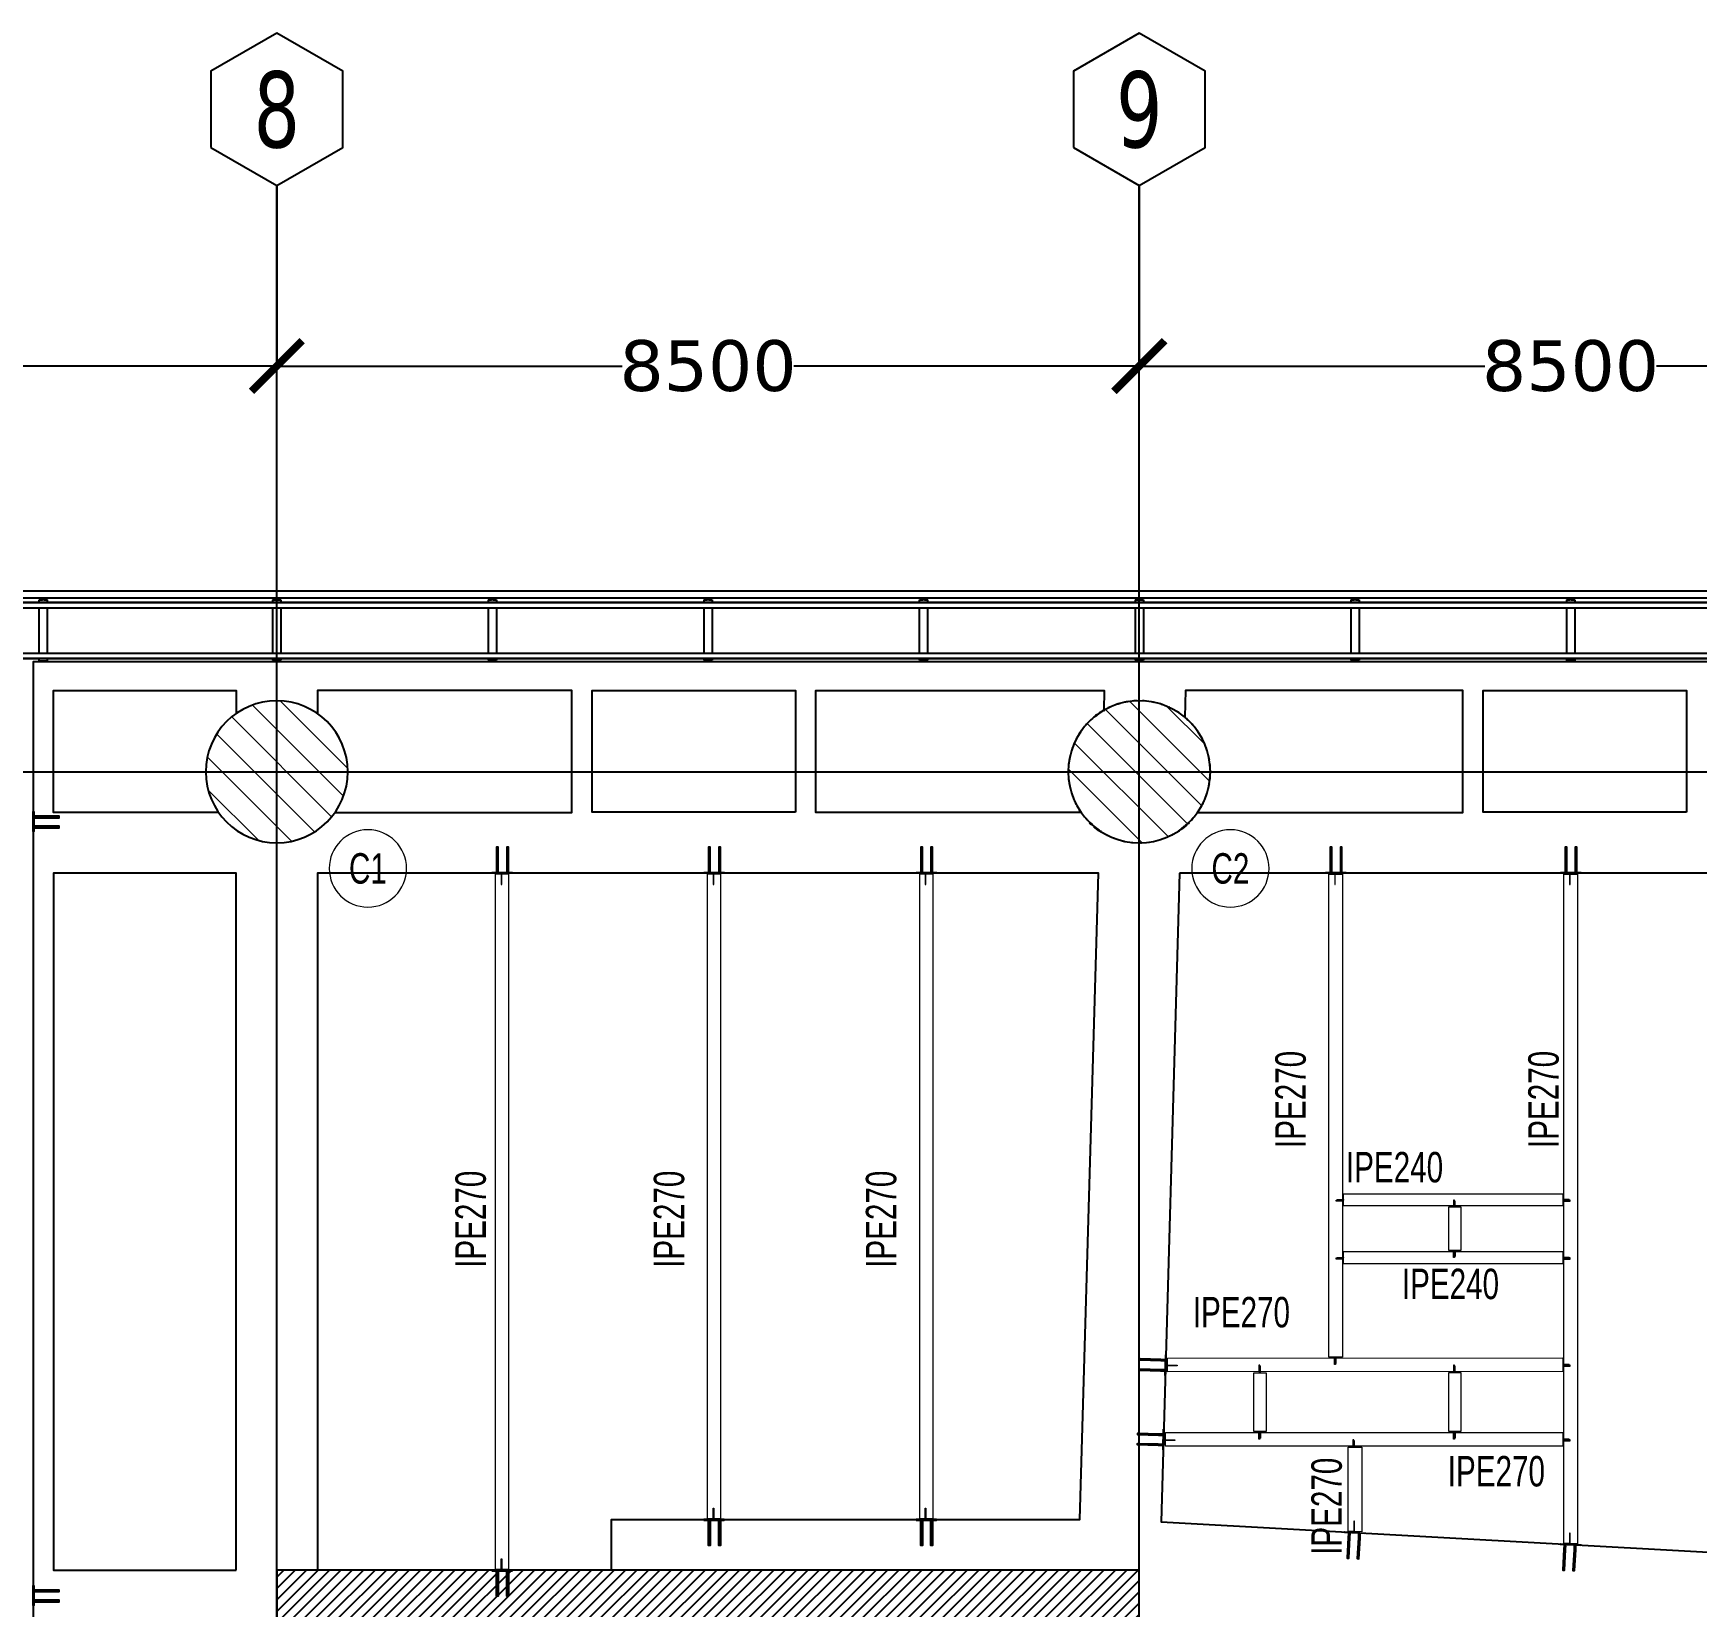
# Model space of a CAD drawing. Header units: millimetres. Extents: x -6598 to 74598, y -11659 to 33736.
# Drawn here: x 6100 to 22493, y 17269 to 32781 of the extents above; entities that cross this region are included whole.
import ezdxf
from ezdxf.enums import TextEntityAlignment as Align

# ---------------------------------------------------------------- set-up
doc = ezdxf.new("R2010")
doc.units = ezdxf.units.MM
for name, color, linetype, lineweight in [('0-3', 50, 'Continuous', 5), ('E_B_PLACA-1', 10, 'Continuous', 25), ('E_B_PLACA-2', 31, 'Continuous', 25), ('E_COLUMNAS', 1, 'Continuous', 18), ('E_COLUMNAS-2', 1, 'Continuous', 25), ('E_COLUMNAS-4', 1, 'Continuous', 35), ('E_TEXTO', 3, 'Continuous', 9), ('E_VIGAS-1', 31, 'Continuous', 25), ('E_VIGAS-2', 10, 'Continuous', 25), ('HCB-VIGAS', 4, 'Continuous', 15), ('S-COLS-HDLN-1', 52, 'Continuous', 35)]:
    doc.layers.add(name, color=color, linetype=linetype, lineweight=lineweight)
for name, color, linetype in [('COTAS', 8, 'Continuous'), ('HCB-ACH_PANT', 253, 'Continuous'), ('HCB-EJES', 1, 'Continuous'), ('HCB-PLATINAS', 5, 'Continuous'), ('HCB-ROTULOS', 2, 'Continuous'), ('HCB_PANTALLAS', 6, 'Continuous')]:
    doc.layers.add(name, color=color, linetype=linetype)
doc.styles.add('Arial Narrow', font='', dxfattribs={"width": 0.85, "height": 0.3})
doc.styles.add('Arial Narrow_2', font='', dxfattribs={"width": 0.85, "height": 0.3})
doc.styles.add('ROMANT', font='romant.shx', dxfattribs={"width": 0.8})
doc.styles.add('VERDANA', font='verdana.ttf')
doc.styles.get('Arial Narrow').set_extended_font_data('Arial Narrow')
doc.styles.get('Arial Narrow_2').set_extended_font_data('Arial Narrow')
doc.dimstyles.new('1.125', dxfattribs={"dimscale": 0, "dimtxt": 500, "dimasz": 500, "dimexe": 4, "dimexo": 4, "dimgap": 15, "dimtad": 0, "dimdec": 0, "dimzin": 4, "dimdsep": 46, "dimtxsty": 'ROMANT', "dimblk": 'ARCHTICK', "dimcen": -10, "dimclrd": 256, "dimclrt": 3, "dimadec": 0, "dimazin": 0, "dimtfac": 1, "dimtdec": 0, "dimtix": 1, "dimtmove": 0, "dimatfit": 0, "dimldrblk": 'OBLIQUE', "dimfxl": 0.05, "dimtolj": 1, "dimtzin": 0, "dimarcsym": 0})

# ---------------------------------------------------------------- blocks, each defined once
blk = doc.blocks.new('EST_SFM_VIGA-METALICA-SECCION-C - EST_SFM_VIGA-METALICA-UPN160-1558388-_30_00m_N_E_-NIVEL-8 DOC')
at = {"layer": 'E_VIGAS-1'}
for p, q in [((30.124, 0.018), (-30.263, 0.018)), ((-30.258, -0.047), (30.118, -0.047))]:
    blk.add_line(p, q, dxfattribs=at)
blk = doc.blocks.new('EST_SFM_VIGA-METALICA-SECCION-C - EST_SFM_VIGA-METALICA-UPN100-1526554-_30_00m_N_E_-NIVEL-8 DOC')
at = {"layer": 'E_VIGAS-2'}
for p, q in [((34.942, 0.018), (-34.929, 0.018)), ((-34.929, -0.032), (34.942, -0.032))]:
    blk.add_line(p, q, dxfattribs=at)
blk = doc.blocks.new('EST_SFM_VIGA-METALICA-SECCION-C - EST_SFM_VIGA-METALICA-UPN100-1526616-_30_00m_N_E_-NIVEL-8 DOC')
at = {"layer": 'E_VIGAS-2'}
for p, q in [((34.044, 0.032), (-34.827, 0.032)), ((-34.827, -0.018), (34.044, -0.018))]:
    blk.add_line(p, q, dxfattribs=at)
blk = doc.blocks.new('DCTIB_CNI_EST_MOD-1A-FAC_0001_rvt-2-_30_00m_N_E_-NIVEL-8 DOC')
at = {"layer": 'E_B_PLACA-1'}
for p, q in [((-75.147, 167.83), (-5.177, 167.83)), ((-5.727, 167.28), (-74.597, 167.28))]:
    blk.add_line(p, q, dxfattribs=at)
at = {"layer": 'E_B_PLACA-2'}
for p, q in [((-5.177, 167.83), (-75.147, 167.83)), ((-74.597, 167.28), (-5.727, 167.28))]:
    blk.add_line(p, q, dxfattribs=at)
at = {"layer": 'E_VIGAS-1'}
for p, q in [((-67.965, 167.864), (-67.965, 167.878)), ((-67.96, 167.878), (-67.96, 167.864)), ((-65.665, 167.864), (-65.665, 167.878)), ((-65.66, 167.878), (-65.66, 167.864)), ((-63.54, 167.864), (-63.54, 167.878)), ((-63.535, 167.878), (-63.535, 167.864)), ((-61.415, 167.864), (-61.415, 167.878)), ((-61.41, 167.878), (-61.41, 167.864)), ((-59.29, 167.864), (-59.29, 167.878)), ((-59.285, 167.878), (-59.285, 167.864)), ((-57.165, 167.864), (-57.165, 167.878)), ((-57.16, 167.878), (-57.16, 167.864)), ((-55.04, 167.864), (-55.04, 167.878)), ((-55.035, 167.878), (-55.035, 167.864)), ((-52.915, 167.864), (-52.915, 167.878)), ((-52.91, 167.878), (-52.91, 167.864)), ((-68.003, 167.859), (-67.975, 167.859)), ((-68.003, 167.858), (-68.003, 167.859)), ((-67.921, 167.858), (-68.003, 167.858)), ((-68.003, 167.83), (-68.003, 167.858)), ((-67.965, 167.859), (-67.965, 167.864)), ((-67.96, 167.864), (-67.96, 167.859)), ((-67.949, 167.859), (-67.921, 167.859)), ((-67.921, 167.859), (-67.921, 167.858)), ((-67.921, 167.83), (-67.921, 167.858)), ((-65.703, 167.858), (-65.703, 167.859)), ((-65.703, 167.859), (-65.675, 167.859)), ((-65.621, 167.858), (-65.703, 167.858)), ((-65.703, 167.858), (-65.703, 167.83)), ((-65.665, 167.859), (-65.665, 167.864)), ((-65.66, 167.864), (-65.66, 167.859)), ((-65.649, 167.859), (-65.621, 167.859)), ((-65.621, 167.859), (-65.621, 167.858)), ((-65.621, 167.858), (-65.621, 167.83)), ((-63.578, 167.858), (-63.578, 167.859)), ((-63.578, 167.859), (-63.55, 167.859)), ((-63.496, 167.858), (-63.578, 167.858)), ((-63.578, 167.858), (-63.578, 167.83)), ((-63.54, 167.859), (-63.54, 167.864)), ((-63.535, 167.864), (-63.535, 167.859)), ((-63.524, 167.859), (-63.496, 167.859)), ((-63.496, 167.859), (-63.496, 167.858)), ((-63.496, 167.858), (-63.496, 167.83)), ((-61.453, 167.858), (-61.453, 167.859)), ((-61.453, 167.859), (-61.425, 167.859)), ((-61.371, 167.858), (-61.453, 167.858)), ((-61.453, 167.858), (-61.453, 167.83)), ((-61.415, 167.859), (-61.415, 167.864)), ((-61.41, 167.864), (-61.41, 167.859)), ((-61.399, 167.859), (-61.371, 167.859)), ((-61.371, 167.859), (-61.371, 167.858)), ((-61.371, 167.858), (-61.371, 167.83)), ((-59.328, 167.859), (-59.3, 167.859)), ((-59.328, 167.858), (-59.328, 167.859)), ((-59.246, 167.858), (-59.328, 167.858)), ((-59.328, 167.83), (-59.328, 167.858)), ((-59.29, 167.859), (-59.29, 167.864)), ((-59.285, 167.864), (-59.285, 167.859)), ((-59.274, 167.859), (-59.246, 167.859)), ((-59.246, 167.859), (-59.246, 167.858)), ((-59.246, 167.83), (-59.246, 167.858)), ((-57.203, 167.858), (-57.203, 167.859)), ((-57.203, 167.859), (-57.176, 167.859)), ((-57.121, 167.858), (-57.203, 167.858)), ((-57.203, 167.858), (-57.203, 167.83)), ((-57.165, 167.859), (-57.165, 167.864)), ((-57.16, 167.864), (-57.16, 167.859)), ((-57.149, 167.859), (-57.121, 167.859)), ((-57.121, 167.859), (-57.121, 167.858)), ((-57.121, 167.858), (-57.121, 167.83)), ((-55.078, 167.858), (-55.078, 167.859)), ((-55.078, 167.859), (-55.05, 167.859)), ((-54.996, 167.858), (-55.078, 167.858)), ((-55.078, 167.858), (-55.078, 167.83)), ((-55.04, 167.859), (-55.04, 167.864)), ((-55.035, 167.864), (-55.035, 167.859)), ((-55.024, 167.859), (-54.996, 167.859)), ((-54.996, 167.859), (-54.996, 167.858)), ((-54.996, 167.858), (-54.996, 167.83)), ((-52.953, 167.858), (-52.953, 167.859)), ((-52.953, 167.859), (-52.925, 167.859)), ((-52.871, 167.858), (-52.953, 167.858)), ((-52.953, 167.858), (-52.953, 167.83)), ((-52.915, 167.859), (-52.915, 167.864)), ((-52.91, 167.864), (-52.91, 167.859)), ((-52.899, 167.859), (-52.871, 167.859)), ((-52.871, 167.859), (-52.871, 167.858)), ((-52.871, 167.858), (-52.871, 167.83)), ((-68.003, 167.252), (-68.003, 167.28)), ((-67.921, 167.252), (-68.003, 167.252)), ((-67.921, 167.252), (-67.921, 167.28)), ((-65.703, 167.28), (-65.703, 167.263)), ((-65.621, 167.263), (-65.703, 167.263)), ((-65.621, 167.28), (-65.621, 167.263)), ((-63.578, 167.28), (-63.578, 167.263)), ((-63.496, 167.263), (-63.578, 167.263)), ((-63.496, 167.28), (-63.496, 167.263)), ((-61.453, 167.28), (-61.453, 167.263)), ((-61.371, 167.263), (-61.453, 167.263)), ((-61.371, 167.28), (-61.371, 167.263)), ((-59.328, 167.263), (-59.328, 167.28)), ((-59.246, 167.263), (-59.328, 167.263)), ((-59.246, 167.263), (-59.246, 167.28)), ((-57.203, 167.28), (-57.203, 167.263)), ((-57.121, 167.263), (-57.203, 167.263)), ((-57.121, 167.28), (-57.121, 167.263)), ((-55.078, 167.28), (-55.078, 167.263)), ((-54.996, 167.263), (-55.078, 167.263)), ((-54.996, 167.28), (-54.996, 167.263)), ((-52.953, 167.28), (-52.953, 167.26)), ((-52.871, 167.26), (-52.953, 167.26)), ((-52.871, 167.28), (-52.871, 167.26))]:
    blk.add_line(p, q, dxfattribs=at)
for points, knots in [([(-67.965, 167.864), (-67.965, 167.863), (-67.965, 167.862), (-67.967, 167.86), (-67.968, 167.86), (-67.97, 167.859), (-67.971, 167.859), (-67.972, 167.859), (-67.974, 167.859), (-67.975, 167.859)], [0, 0, 0, 0, 0.285714, 0.428571, 0.571429, 0.678571, 0.732143, 0.785714, 1, 1, 1, 1]), ([(-67.975, 167.859), (-67.974, 167.859), (-67.973, 167.859), (-67.97, 167.859), (-67.968, 167.86), (-67.966, 167.86), (-67.965, 167.862), (-67.965, 167.863), (-67.965, 167.864)], [0, 0, 0, 0, 0.142857, 0.285714, 0.428571, 0.571429, 0.785714, 1, 1, 1, 1]), ([(-67.96, 167.864), (-67.96, 167.863), (-67.959, 167.862), (-67.958, 167.86), (-67.956, 167.86), (-67.955, 167.859), (-67.954, 167.859), (-67.952, 167.859), (-67.95, 167.859), (-67.949, 167.859)], [0, 0, 0, 0, 0.285714, 0.428571, 0.571429, 0.678571, 0.732143, 0.785714, 1, 1, 1, 1]), ([(-67.949, 167.859), (-67.95, 167.859), (-67.951, 167.859), (-67.954, 167.859), (-67.956, 167.86), (-67.958, 167.86), (-67.959, 167.862), (-67.96, 167.863), (-67.96, 167.864)], [0, 0, 0, 0, 0.142857, 0.285714, 0.428571, 0.571429, 0.785714, 1, 1, 1, 1]), ([(-65.675, 167.859), (-65.674, 167.859), (-65.673, 167.859), (-65.67, 167.859), (-65.668, 167.86), (-65.666, 167.86), (-65.665, 167.862), (-65.665, 167.863), (-65.665, 167.864)], [0, 0, 0, 0, 0.142857, 0.285714, 0.428571, 0.571429, 0.785714, 1, 1, 1, 1]), ([(-65.665, 167.864), (-65.665, 167.863), (-65.665, 167.862), (-65.667, 167.86), (-65.668, 167.86), (-65.67, 167.859), (-65.671, 167.859), (-65.672, 167.859), (-65.674, 167.859), (-65.675, 167.859)], [0, 0, 0, 0, 0.285714, 0.428571, 0.571429, 0.678571, 0.732143, 0.785714, 1, 1, 1, 1]), ([(-65.649, 167.859), (-65.65, 167.859), (-65.651, 167.859), (-65.654, 167.859), (-65.656, 167.86), (-65.658, 167.86), (-65.659, 167.862), (-65.66, 167.863), (-65.66, 167.864)], [0, 0, 0, 0, 0.142857, 0.285714, 0.428571, 0.571429, 0.785714, 1, 1, 1, 1]), ([(-65.66, 167.864), (-65.66, 167.863), (-65.659, 167.862), (-65.658, 167.86), (-65.656, 167.86), (-65.655, 167.859), (-65.654, 167.859), (-65.652, 167.859), (-65.65, 167.859), (-65.649, 167.859)], [0, 0, 0, 0, 0.285714, 0.428571, 0.571429, 0.678571, 0.732143, 0.785714, 1, 1, 1, 1]), ([(-63.55, 167.859), (-63.549, 167.859), (-63.548, 167.859), (-63.545, 167.859), (-63.543, 167.86), (-63.541, 167.86), (-63.54, 167.862), (-63.54, 167.863), (-63.54, 167.864)], [0, 0, 0, 0, 0.142857, 0.285714, 0.428571, 0.571429, 0.785714, 1, 1, 1, 1]), ([(-63.54, 167.864), (-63.54, 167.863), (-63.54, 167.862), (-63.542, 167.86), (-63.543, 167.86), (-63.545, 167.859), (-63.546, 167.859), (-63.547, 167.859), (-63.549, 167.859), (-63.55, 167.859)], [0, 0, 0, 0, 0.285714, 0.428571, 0.571429, 0.678571, 0.732143, 0.785714, 1, 1, 1, 1]), ([(-63.524, 167.859), (-63.525, 167.859), (-63.526, 167.859), (-63.529, 167.859), (-63.531, 167.86), (-63.533, 167.86), (-63.534, 167.862), (-63.535, 167.863), (-63.535, 167.864)], [0, 0, 0, 0, 0.142857, 0.285714, 0.428571, 0.571429, 0.785714, 1, 1, 1, 1]), ([(-63.535, 167.864), (-63.535, 167.863), (-63.534, 167.862), (-63.533, 167.86), (-63.531, 167.86), (-63.53, 167.859), (-63.529, 167.859), (-63.527, 167.859), (-63.525, 167.859), (-63.524, 167.859)], [0, 0, 0, 0, 0.285714, 0.428571, 0.571429, 0.678571, 0.732143, 0.785714, 1, 1, 1, 1]), ([(-61.425, 167.859), (-61.424, 167.859), (-61.423, 167.859), (-61.42, 167.859), (-61.418, 167.86), (-61.416, 167.86), (-61.415, 167.862), (-61.415, 167.863), (-61.415, 167.864)], [0, 0, 0, 0, 0.142857, 0.285714, 0.428571, 0.571429, 0.785714, 1, 1, 1, 1]), ([(-61.415, 167.864), (-61.415, 167.863), (-61.415, 167.862), (-61.417, 167.86), (-61.418, 167.86), (-61.42, 167.859), (-61.421, 167.859), (-61.422, 167.859), (-61.424, 167.859), (-61.425, 167.859)], [0, 0, 0, 0, 0.285714, 0.428571, 0.571429, 0.678571, 0.732143, 0.785714, 1, 1, 1, 1]), ([(-61.399, 167.859), (-61.4, 167.859), (-61.401, 167.859), (-61.404, 167.859), (-61.406, 167.86), (-61.408, 167.86), (-61.409, 167.862), (-61.41, 167.863), (-61.41, 167.864)], [0, 0, 0, 0, 0.142857, 0.285714, 0.428571, 0.571429, 0.785714, 1, 1, 1, 1]), ([(-61.41, 167.864), (-61.41, 167.863), (-61.409, 167.862), (-61.408, 167.86), (-61.406, 167.86), (-61.405, 167.859), (-61.404, 167.859), (-61.402, 167.859), (-61.4, 167.859), (-61.399, 167.859)], [0, 0, 0, 0, 0.285714, 0.428571, 0.571429, 0.678571, 0.732143, 0.785714, 1, 1, 1, 1]), ([(-59.29, 167.864), (-59.29, 167.863), (-59.29, 167.862), (-59.292, 167.86), (-59.293, 167.86), (-59.295, 167.859), (-59.296, 167.859), (-59.297, 167.859), (-59.299, 167.859), (-59.3, 167.859)], [0, 0, 0, 0, 0.285714, 0.428571, 0.571429, 0.678571, 0.732143, 0.785714, 1, 1, 1, 1]), ([(-59.3, 167.859), (-59.299, 167.859), (-59.298, 167.859), (-59.295, 167.859), (-59.293, 167.86), (-59.291, 167.86), (-59.29, 167.862), (-59.29, 167.863), (-59.29, 167.864)], [0, 0, 0, 0, 0.142857, 0.285714, 0.428571, 0.571429, 0.785714, 1, 1, 1, 1]), ([(-59.285, 167.864), (-59.285, 167.863), (-59.284, 167.862), (-59.283, 167.86), (-59.281, 167.86), (-59.28, 167.859), (-59.279, 167.859), (-59.277, 167.859), (-59.275, 167.859), (-59.274, 167.859)], [0, 0, 0, 0, 0.285714, 0.428571, 0.571429, 0.678571, 0.732143, 0.785714, 1, 1, 1, 1]), ([(-59.274, 167.859), (-59.275, 167.859), (-59.276, 167.859), (-59.279, 167.859), (-59.281, 167.86), (-59.283, 167.86), (-59.284, 167.862), (-59.285, 167.863), (-59.285, 167.864)], [0, 0, 0, 0, 0.142857, 0.285714, 0.428571, 0.571429, 0.785714, 1, 1, 1, 1]), ([(-57.176, 167.859), (-57.175, 167.859), (-57.173, 167.859), (-57.171, 167.859), (-57.168, 167.86), (-57.167, 167.86), (-57.165, 167.862), (-57.165, 167.863), (-57.165, 167.864)], [0, 0, 0, 0, 0.142857, 0.285714, 0.428571, 0.571429, 0.785714, 1, 1, 1, 1]), ([(-57.165, 167.864), (-57.165, 167.863), (-57.165, 167.862), (-57.167, 167.86), (-57.168, 167.86), (-57.17, 167.859), (-57.171, 167.859), (-57.173, 167.859), (-57.174, 167.859), (-57.176, 167.859)], [0, 0, 0, 0, 0.285714, 0.428571, 0.571429, 0.678571, 0.732143, 0.785714, 1, 1, 1, 1]), ([(-57.15, 167.859), (-57.151, 167.859), (-57.152, 167.859), (-57.154, 167.859), (-57.156, 167.86), (-57.158, 167.86), (-57.16, 167.862), (-57.16, 167.863), (-57.16, 167.864)], [0.069216, 0.069216, 0.069216, 0.069216, 0.1428571, 0.2857143, 0.4285714, 0.5714286, 0.7857143, 1, 1, 1, 1]), ([(-57.16, 167.864), (-57.16, 167.863), (-57.159, 167.862), (-57.158, 167.86), (-57.156, 167.86), (-57.155, 167.859), (-57.154, 167.859), (-57.152, 167.859), (-57.151, 167.859), (-57.15, 167.859)], [0, 0, 0, 0, 0.2857143, 0.4285714, 0.5714286, 0.6785714, 0.7321429, 0.7857143, 0.9307496, 0.9307496, 0.9307496, 0.9307496]), ([(-55.05, 167.859), (-55.049, 167.859), (-55.048, 167.859), (-55.045, 167.859), (-55.043, 167.86), (-55.041, 167.86), (-55.04, 167.862), (-55.04, 167.863), (-55.04, 167.864)], [0, 0, 0, 0, 0.142857, 0.285714, 0.428571, 0.571429, 0.785714, 1, 1, 1, 1]), ([(-55.04, 167.864), (-55.04, 167.863), (-55.04, 167.862), (-55.042, 167.86), (-55.043, 167.86), (-55.045, 167.859), (-55.046, 167.859), (-55.047, 167.859), (-55.049, 167.859), (-55.05, 167.859)], [0, 0, 0, 0, 0.285714, 0.428571, 0.571429, 0.678571, 0.732143, 0.785714, 1, 1, 1, 1]), ([(-55.024, 167.859), (-55.025, 167.859), (-55.026, 167.859), (-55.029, 167.859), (-55.031, 167.86), (-55.033, 167.86), (-55.034, 167.862), (-55.035, 167.863), (-55.035, 167.864)], [0, 0, 0, 0, 0.142857, 0.285714, 0.428571, 0.571429, 0.785714, 1, 1, 1, 1]), ([(-55.035, 167.864), (-55.035, 167.863), (-55.034, 167.862), (-55.033, 167.86), (-55.031, 167.86), (-55.03, 167.859), (-55.029, 167.859), (-55.027, 167.859), (-55.025, 167.859), (-55.024, 167.859)], [0, 0, 0, 0, 0.285714, 0.428571, 0.571429, 0.678571, 0.732143, 0.785714, 1, 1, 1, 1]), ([(-52.925, 167.859), (-52.924, 167.859), (-52.923, 167.859), (-52.92, 167.859), (-52.918, 167.86), (-52.916, 167.86), (-52.915, 167.862), (-52.915, 167.863), (-52.915, 167.864)], [0, 0, 0, 0, 0.142857, 0.285714, 0.428571, 0.571429, 0.785714, 1, 1, 1, 1]), ([(-52.915, 167.864), (-52.915, 167.863), (-52.915, 167.862), (-52.917, 167.86), (-52.918, 167.86), (-52.92, 167.859), (-52.921, 167.859), (-52.922, 167.859), (-52.924, 167.859), (-52.925, 167.859)], [0, 0, 0, 0, 0.285714, 0.428571, 0.571429, 0.678571, 0.732143, 0.785714, 1, 1, 1, 1]), ([(-52.899, 167.859), (-52.9, 167.859), (-52.901, 167.859), (-52.904, 167.859), (-52.906, 167.86), (-52.908, 167.86), (-52.909, 167.862), (-52.91, 167.863), (-52.91, 167.864)], [0, 0, 0, 0, 0.142857, 0.285714, 0.428571, 0.571429, 0.785714, 1, 1, 1, 1]), ([(-52.91, 167.864), (-52.91, 167.863), (-52.909, 167.862), (-52.908, 167.86), (-52.906, 167.86), (-52.905, 167.859), (-52.904, 167.859), (-52.902, 167.859), (-52.9, 167.859), (-52.899, 167.859)], [0, 0, 0, 0, 0.285714, 0.428571, 0.571429, 0.678571, 0.732143, 0.785714, 1, 1, 1, 1])]:
    blk.add_open_spline(points, degree=3, knots=knots, dxfattribs=at)
at = {"layer": 'E_VIGAS-2'}
for p, q in [((-68.003, 167.33), (-68.003, 167.78)), ((-67.921, 167.33), (-67.921, 167.78)), ((-65.703, 167.78), (-65.703, 167.33)), ((-65.621, 167.78), (-65.621, 167.33)), ((-63.578, 167.78), (-63.578, 167.33)), ((-63.496, 167.78), (-63.496, 167.33)), ((-61.453, 167.78), (-61.453, 167.33)), ((-61.371, 167.78), (-61.371, 167.33)), ((-59.328, 167.33), (-59.328, 167.78)), ((-59.246, 167.33), (-59.246, 167.78)), ((-57.203, 167.78), (-57.203, 167.33)), ((-57.121, 167.78), (-57.121, 167.33)), ((-55.078, 167.78), (-55.078, 167.33)), ((-54.996, 167.78), (-54.996, 167.33)), ((-52.953, 167.78), (-52.953, 167.33)), ((-52.871, 167.78), (-52.871, 167.33))]:
    blk.add_line(p, q, dxfattribs=at)
at = {"layer": 'E_VIGAS-1'}
for name, p in [('EST_SFM_VIGA-METALICA-SECCION-C - EST_SFM_VIGA-METALICA-UPN160-1558388-_30_00m_N_E_-NIVEL-8 DOC', (-40.095, 167.925)), ('EST_SFM_VIGA-METALICA-SECCION-C - EST_SFM_VIGA-METALICA-UPN100-1526554-_30_00m_N_E_-NIVEL-8 DOC', (-40.169, 167.812)), ('EST_SFM_VIGA-METALICA-SECCION-C - EST_SFM_VIGA-METALICA-UPN100-1526616-_30_00m_N_E_-NIVEL-8 DOC', (-39.77, 167.298))]:
    blk.add_blockref(name, p, dxfattribs=at)
blk = doc.blocks.new('EST_SCM_COLUMNA-SECCION-CIRCULAR - EST_SCM_COLUMNA-CONCRETO-CIRCULAR_Ø_140cm-1247711-_30_00m_N_E_-NIVEL-8 DOC')
at = {"layer": 'E_COLUMNAS'}
h = blk.add_hatch(dxfattribs=at)
h.set_pattern_fill('FP_10', color=256, style=0, pattern_type=2)
h.set_pattern_definition([(135, (65.662, -166.162), (-0.15909903, -0.15909903), [])])
h.paths.add_polyline_path([(0, -0.7), (0.091, -0.694), (0.181, -0.676), (0.268, -0.647), (0.361, -0.599), (0.426, -0.555), (0.495, -0.495), (0.555, -0.426), (0.606, -0.35), (0.647, -0.268), (0.676, -0.181), (0.694, -0.091), (0.7, 0), (0.694, 0.091), (0.676, 0.181), (0.645, 0.271), (0.606, 0.35), (0.555, 0.426), (0.495, 0.495), (0.426, 0.555), (0.339, 0.612), (0.268, 0.647), (0.169, 0.679), (0.079, 0.695), (0, 0.7), (-0.091, 0.694), (-0.181, 0.676), (-0.268, 0.647), (-0.35, 0.606), (-0.426, 0.555), (-0.495, 0.495), (-0.555, 0.426), (-0.606, 0.35), (-0.647, 0.268), (-0.676, 0.181), (-0.694, 0.091), (-0.7, 0), (-0.694, -0.091), (-0.676, -0.181), (-0.647, -0.268), (-0.606, -0.35), (-0.555, -0.426), (-0.495, -0.495), (-0.426, -0.555), (-0.339, -0.612), (-0.259, -0.65), (-0.169, -0.679), (-0.091, -0.694)])
at = {"layer": 'E_COLUMNAS-2'}
for start, end in [(0, 180), (180, 0)]:
    blk.add_arc((0, 0), 0.7, start, end, dxfattribs=at)
blk = doc.blocks.new('EST_SCM_COLUMNA-SECCION-CIRCULAR - EST_SCM_COLUMNA-CONCRETO-CIRCULAR_Ø_140cm-V28-_30_00m_N_E_-NIVEL-8 DOC')
at = {"layer": 'E_COLUMNAS'}
h = blk.add_hatch(dxfattribs=at)
h.set_pattern_fill('FP_24', color=256, style=0, pattern_type=2)
h.set_pattern_definition([(135, (57.162, -166.162), (-0.15909903, -0.15909903), [])])
h.paths.add_polyline_path([(0, -0.7), (0.104, -0.692), (0.187, -0.674), (0.268, -0.647), (0.35, -0.606), (0.426, -0.555), (0.495, -0.495), (0.555, -0.426), (0.606, -0.35), (0.647, -0.268), (0.676, -0.181), (0.694, -0.086), (0.7, 0), (0.694, 0.091), (0.676, 0.181), (0.647, 0.268), (0.606, 0.35), (0.555, 0.426), (0.489, 0.5), (0.426, 0.555), (0.35, 0.606), (0.268, 0.647), (0.181, 0.676), (0.091, 0.694), (0, 0.7), (-0.101, 0.692), (-0.192, 0.672), (-0.279, 0.641), (-0.35, 0.606), (-0.426, 0.555), (-0.495, 0.495), (-0.555, 0.426), (-0.606, 0.35), (-0.647, 0.268), (-0.676, 0.181), (-0.695, 0.081), (-0.7, 0), (-0.694, -0.091), (-0.676, -0.181), (-0.647, -0.268), (-0.606, -0.35), (-0.555, -0.426), (-0.49, -0.499), (-0.426, -0.555), (-0.35, -0.606), (-0.268, -0.647), (-0.181, -0.676), (-0.091, -0.694)])
at = {"layer": 'E_COLUMNAS-2'}
for start, end in [(0, 180), (180, 0)]:
    blk.add_arc((0, 0), 0.7, start, end, dxfattribs=at)
blk = doc.blocks.new('_ArchTick')
at = {"color": 0, "linetype": 'ByBlock', "const_width": 0.15}
blk.add_lwpolyline([(-0.5, -0.5), (0.5, 0.5)], dxfattribs=at)
blk = doc.blocks.new('*D509')
at = {"layer": 'COTAS', "color": 0, "lineweight": -2, "transparency": 16777216}
for p, q in [((0, 31277), (0, 29496)), ((8500, 31277), (8500, 29496))]:
    blk.add_line(p, q, dxfattribs=at)
at = {"layer": 'COTAS', "lineweight": -2, "transparency": 16777216}
for p, q in [((0, 29500), (3404, 29500)), ((8500, 29500), (5096, 29500))]:
    blk.add_line(p, q, dxfattribs=at)
at = {"layer": 'Defpoints', "color": 0, "transparency": 16777216}
for p in [(0, 31281), (8500, 31281), (0, 29500)]:
    blk.add_point(p, dxfattribs=at)
at = {"layer": 'COTAS', "lineweight": -2, "transparency": 16777216, "xscale": 500, "yscale": 500, "zscale": 500, "rotation": 180}
blk.add_blockref('_ArchTick', (0, 29500), dxfattribs=at)
at = {"layer": 'COTAS', "lineweight": -2, "transparency": 16777216, "xscale": 500, "yscale": 500, "zscale": 500}
blk.add_blockref('_ArchTick', (8500, 29500), dxfattribs=at)
at = {"layer": 'COTAS', "color": 3, "transparency": 16777216, "insert": (4250, 29500), "char_height": 500, "attachment_point": 5, "style": 'VERDANA'}
blk.add_mtext('\\A1;8500', dxfattribs=at)
blk = doc.blocks.new('_Oblique')
at = {"color": 0, "linetype": 'ByBlock', "lineweight": -2}
blk.add_line((-0.5, -0.5), (0.5, 0.5), dxfattribs=at)
blk = doc.blocks.new('*D510')
at = {"layer": 'COTAS', "color": 0, "lineweight": -2, "transparency": 16777216}
for p, q in [((8500, 31277), (8500, 29496)), ((17000, 31277), (17000, 29496))]:
    blk.add_line(p, q, dxfattribs=at)
at = {"layer": 'COTAS', "lineweight": -2, "transparency": 16777216}
for p, q in [((8500, 29500), (11904, 29500)), ((17000, 29500), (13596, 29500))]:
    blk.add_line(p, q, dxfattribs=at)
at = {"layer": 'Defpoints', "color": 0, "transparency": 16777216}
for p in [(8500, 31281), (17000, 31281), (8500, 29500)]:
    blk.add_point(p, dxfattribs=at)
at = {"layer": 'COTAS', "lineweight": -2, "transparency": 16777216, "xscale": 500, "yscale": 500, "zscale": 500, "rotation": 180}
blk.add_blockref('_ArchTick', (8500, 29500), dxfattribs=at)
at = {"layer": 'COTAS', "lineweight": -2, "transparency": 16777216, "xscale": 500, "yscale": 500, "zscale": 500}
blk.add_blockref('_ArchTick', (17000, 29500), dxfattribs=at)
at = {"layer": 'COTAS', "color": 3, "transparency": 16777216, "insert": (12750, 29500), "char_height": 500, "attachment_point": 5, "style": 'VERDANA'}
blk.add_mtext('\\A1;8500', dxfattribs=at)
blk = doc.blocks.new('*D511')
at = {"layer": 'COTAS', "color": 0, "lineweight": -2, "transparency": 16777216}
for p, q in [((17000, 31277), (17000, 29496)), ((25500, 31277), (25500, 29496))]:
    blk.add_line(p, q, dxfattribs=at)
at = {"layer": 'COTAS', "lineweight": -2, "transparency": 16777216}
for p, q in [((17000, 29500), (20404, 29500)), ((25500, 29500), (22096, 29500))]:
    blk.add_line(p, q, dxfattribs=at)
at = {"layer": 'Defpoints', "color": 0, "transparency": 16777216}
for p in [(17000, 31281), (25500, 31281), (17000, 29500)]:
    blk.add_point(p, dxfattribs=at)
at = {"layer": 'COTAS', "lineweight": -2, "transparency": 16777216, "xscale": 500, "yscale": 500, "zscale": 500, "rotation": 180}
blk.add_blockref('_ArchTick', (17000, 29500), dxfattribs=at)
at = {"layer": 'COTAS', "lineweight": -2, "transparency": 16777216, "xscale": 500, "yscale": 500, "zscale": 500}
blk.add_blockref('_ArchTick', (25500, 29500), dxfattribs=at)
at = {"layer": 'COTAS', "color": 3, "transparency": 16777216, "insert": (21250, 29500), "char_height": 500, "attachment_point": 5, "style": 'VERDANA'}
blk.add_mtext('\\A1;8500', dxfattribs=at)
blk = doc.blocks.new('CNI_TAG COLUMNAS CONCRETO MARCA - CNI_COLUMNA CONCRETO-582370-PLANTA TIPO PISO 18 A PISO 23')
at = {"layer": 'E_TEXTO'}
for start, end in [(360, 180), (180, 360)]:
    blk.add_arc((0.00026, -0.00015), 0.00254, start, end, dxfattribs=at)

msp = doc.modelspace()

# ---------------------------------------------------------------- hatches: boundary and pattern name
at = {"layer": 'HCB-ACH_PANT'}
h = msp.add_hatch(dxfattribs=at)
h.set_pattern_fill('ANSI31', color=256, scale=25)
h.set_pattern_definition([(45, (-21179.4, -55448.73), (-56.1266, 56.1266), [])])
h.paths.add_polyline_path([(8500.2, 8370.2), (8500.2, 7870.2), (17000.2, 7870.2), (17000.2, 8370.2), (12600.2, 8370.2), (12600.2, 17130.2), (17000.2, 17130.2), (17000.2, 17630.2), (8500.2, 17630.2), (8500.2, 17130.2), (12200.2, 17130.2), (12200.2, 8370.2)])

# ---------------------------------------------------------------- linework, layer by layer
at = {"layer": 'E_COLUMNAS-2'}
for start, end in [(120.90041, 126.47275), (114.43228, 115.92461), (105.76905, 108.94353), (98.78394, 101.96022), (91.7987, 94.93188), (84.81337, 87.48816), (77.82795, 80.14054), (70.84248, 72.833), (63.85696, 65.54596), (56.87143, 58.27079), (144.49175, 148.81242), (136.82024, 141.7446), (134.41616, 134.69491), (128.22727, 134.41616), (49.42594, 50.92009), (45.58515, 49.42594), (45.30572, 45.58515), (38.25614, 43.17818), (31.18815, 35.50869), (158.85791, 163.0939), (151.73206, 155.91486), (24.08561, 28.26832), (16.9065, 21.14241), (172.99204, 179.52821), (165.93681, 170.50393), (9.49649, 14.06345), (6.51829, 7.00815), (0.47179, 6.51216), (180.4718, 187.00823), (352.99206, 359.5282), (189.49656, 194.06364), (196.90671, 201.14271), (338.85763, 343.09384), (345.93668, 350.50416), (204.08593, 208.26873), (211.18857, 215.50918), (324.49132, 328.81214), (331.73165, 335.91466), (220.8084, 223.17732), (228.07015, 230.17625), (235.65683, 236.85689), (303.63818, 306.76076), (312.2097, 313.13144), (316.82046, 319.89838), (241.99935, 243.87449), (249.27607, 250.85998), (256.54504, 257.84551), (263.80857, 264.83102), (271.06832, 271.81649), (278.3253, 278.8019), (285.58022, 285.78723), (289.67474, 289.98049), (296.65551, 298.33021)]:
    msp.add_arc((17000, 25500.1), 700, start, end, dxfattribs=at)
at = {"layer": 'E_VIGAS-1', "color": 30, "true_color": 0xf26722}
for points in [[(61900.1, 26585.6), (6100.1, 26585.6), (6100.1, -1095.8), (61900.1, -1095.8)], [(13610.9, 25101), (11606.8, 25101), (11606.8, 26300.5), (13610.9, 26300.5)], [(22393.2, 25101), (20389.1, 25101), (20389.1, 26300.5), (22393.2, 26300.5)], [(17396.7, 24499.9), (17214.9, 18106.9), (25100, 17670.5), (25100, 24499.9)]]:
    msp.add_lwpolyline(points, close=True, dxfattribs=at)
for points in [[(7925.6, 25099.9), (6300, 25099.9), (6300, 26300.5), (8099.9, 26300.5), (8099.9, 26074.5)], [(9073.6, 25099.5), (11406.4, 25099.6), (11407.2, 26300.5), (8900.1, 26300.5), (8900, 26074.2)], [(16425.6, 25099.9), (13810.9, 25099.9), (13810.9, 26300.5), (16654.6, 26300.5), (16649, 26105.7)], [(17574.4, 25099.9), (20189, 25099.9), (20189.1, 26300.5), (17454.9, 26300.5), (17448.3, 26037.6)], [(8100, 17630.1), (8100, 24499.9), (6300, 24499.9), (6300, 17630.1), (8100, 17630.1)], [(11800.1, 17630.1), (11800.1, 18130.1), (16415.3, 18130.1), (16596.3, 24499.9), (8900, 24499.9), (8900, 17630.1)]]:
    msp.add_lwpolyline(points, dxfattribs=at)
at = {"layer": 'HCB-EJES'}
for p, q in [((8500.1, -5780.2), (8500.1, 31280.5)), ((17000.1, -5780.2), (17000.1, 31280.5)), ((-5098.2, 25500), (73098.4, 25500))]:
    msp.add_line(p, q, dxfattribs=at)
at = {"layer": 'HCB-PLATINAS', "color": 4}
for points in [[(6104.9, 25109.9), (6104.9, 24909.9), (6098.9, 24909.9), (6098.9, 25109.9)], [(10619.9, 24505.9), (10819.9, 24505.9), (10819.9, 24499.9), (10619.9, 24499.9)], [(12709.9, 24505.9), (12909.9, 24505.9), (12909.9, 24499.9), (12709.9, 24499.9)], [(14800, 24505.9), (15000, 24505.9), (15000, 24499.9), (14800, 24499.9)], [(18835.1, 24505.9), (19035.1, 24505.9), (19035.1, 24499.9), (18835.1, 24499.9)], [(21150.1, 24505.9), (21350.1, 24505.9), (21350.1, 24499.9), (21150.1, 24499.9)], [(17258.9, 19753.5), (17252.8, 19553.5), (17258.8, 19553.4), (17264.9, 19753.3)], [(17236.6, 19018.5), (17230.5, 18818.5), (17236.5, 18818.4), (17242.6, 19018.3)], [(12709.9, 18124.1), (12909.9, 18124.1), (12909.9, 18130.1), (12709.9, 18130.1)], [(14799.9, 18124.1), (14999.9, 18124.1), (14999.9, 18130.1), (14799.9, 18130.1)], [(19223.6, 17989.7), (19023.9, 18000.8), (19024.3, 18006.8), (19224, 17995.7)], [(21349.2, 17872), (21149.6, 17883.1), (21149.9, 17889.1), (21349.6, 17878)], [(10619.9, 17624.1), (10819.9, 17624.1), (10819.9, 17630.1), (10619.9, 17630.1)], [(6106, 17480.2), (6106, 17280.2), (6100, 17280.2), (6100, 17480.2)]]:
    msp.add_lwpolyline(points, close=True, dxfattribs=at)
at = {"layer": 'HCB-PLATINAS', "color": 5}
for points in [[(6106.4, 25059.4), (6104.9, 25055.8), (6106.4, 25052.2), (6107.3, 25050.1), (6112.9, 25047.8), (6150.4, 25047.8), (6354.9, 25047.8), (6354.9, 25063.8), (6150.4, 25063.8), (6112.9, 25063.8), (6107.3, 25061.4)], [(6106.4, 24959.4), (6104.9, 24955.8), (6106.4, 24952.2), (6107.3, 24950.1), (6112.9, 24947.8), (6150.4, 24947.8), (6354.9, 24947.8), (6354.9, 24963.8), (6150.4, 24963.8), (6112.9, 24963.8), (6107.3, 24961.4)], [(10670.4, 24507.4), (10674, 24505.9), (10677.7, 24507.4), (10679.7, 24508.3), (10682, 24513.9), (10682, 24551.4), (10682, 24755.9), (10666, 24755.9), (10666, 24551.4), (10666, 24513.9), (10668.4, 24508.3)], [(10770.4, 24507.4), (10774, 24505.9), (10777.7, 24507.4), (10779.7, 24508.3), (10782, 24513.9), (10782, 24551.4), (10782, 24755.9), (10766, 24755.9), (10766, 24551.4), (10766, 24513.9), (10768.4, 24508.3)], [(12760.4, 24507.4), (12764, 24505.9), (12767.7, 24507.4), (12769.7, 24508.3), (12772, 24513.9), (12772, 24551.4), (12772, 24755.9), (12756, 24755.9), (12756, 24551.4), (12756, 24513.9), (12758.4, 24508.3)], [(12860.4, 24507.4), (12864, 24505.9), (12867.7, 24507.4), (12869.7, 24508.3), (12872, 24513.9), (12872, 24551.4), (12872, 24755.9), (12856, 24755.9), (12856, 24551.4), (12856, 24513.9), (12858.4, 24508.3)], [(14850.4, 24507.4), (14854.1, 24505.9), (14857.7, 24507.4), (14859.7, 24508.3), (14862.1, 24513.9), (14862.1, 24551.4), (14862.1, 24755.9), (14846.1, 24755.9), (14846.1, 24551.4), (14846.1, 24513.9), (14848.4, 24508.3)], [(14950.4, 24507.4), (14954.1, 24505.9), (14957.7, 24507.4), (14959.7, 24508.3), (14962.1, 24513.9), (14962.1, 24551.4), (14962.1, 24755.9), (14946.1, 24755.9), (14946.1, 24551.4), (14946.1, 24513.9), (14948.4, 24508.3)], [(18885.6, 24507.4), (18889.2, 24505.9), (18892.9, 24507.4), (18894.9, 24508.3), (18897.2, 24513.9), (18897.2, 24551.4), (18897.2, 24755.9), (18881.2, 24755.9), (18881.2, 24551.4), (18881.2, 24513.9), (18883.6, 24508.3)], [(18985.6, 24507.4), (18989.2, 24505.9), (18992.9, 24507.4), (18994.9, 24508.3), (18997.2, 24513.9), (18997.2, 24551.4), (18997.2, 24755.9), (18981.2, 24755.9), (18981.2, 24551.4), (18981.2, 24513.9), (18983.6, 24508.3)], [(21200.6, 24507.4), (21204.2, 24505.9), (21207.8, 24507.4), (21209.9, 24508.3), (21212.2, 24513.9), (21212.2, 24551.4), (21212.2, 24755.9), (21196.2, 24755.9), (21196.2, 24551.4), (21196.2, 24513.9), (21198.5, 24508.3)], [(21300.6, 24507.4), (21304.2, 24505.9), (21307.8, 24507.4), (21309.9, 24508.3), (21312.2, 24513.9), (21312.2, 24551.4), (21312.2, 24755.9), (21296.2, 24755.9), (21296.2, 24551.4), (21296.2, 24513.9), (21298.5, 24508.3)], [(17255.9, 19703), (17257.3, 19699.4), (17255.6, 19695.8), (17254.7, 19693.8), (17249, 19691.6), (17211.5, 19692.8), (17007.1, 19699), (17007.6, 19715), (17212, 19708.8), (17249.5, 19707.6), (17255.1, 19705.1)], [(17252.8, 19603.1), (17254.2, 19599.4), (17252.6, 19595.9), (17251.7, 19593.8), (17246, 19591.7), (17208.5, 19592.8), (17004.1, 19599), (17004.6, 19615), (17209, 19608.8), (17246.5, 19607.7), (17252, 19605.2)], [(17230.5, 18868.1), (17231.9, 18864.4), (17230.3, 18860.8), (17229.4, 18858.8), (17223.7, 18856.7), (17186.2, 18857.8), (16981.8, 18864), (16982.3, 18880), (17186.7, 18873.8), (17224.2, 18872.7), (17229.7, 18870.1)], [(17233.6, 18968), (17234.9, 18964.4), (17233.3, 18960.8), (17232.4, 18958.8), (17226.7, 18956.6), (17189.2, 18957.8), (16984.8, 18964), (16985.3, 18980), (17189.7, 18973.8), (17227.2, 18972.6), (17232.8, 18970.1)], [(12760.4, 18122.6), (12764, 18124.1), (12767.7, 18122.6), (12769.7, 18121.8), (12772, 18116.1), (12772, 18078.6), (12772, 17874.1), (12756, 17874.1), (12756, 18078.6), (12756, 18116.1), (12758.4, 18121.8)], [(12860.4, 18122.6), (12864, 18124.1), (12867.7, 18122.6), (12869.7, 18121.8), (12872, 18116.1), (12872, 18078.6), (12872, 17874.1), (12856, 17874.1), (12856, 18078.6), (12856, 18116.1), (12858.4, 18121.8)], [(14850.4, 18122.6), (14854, 18124.1), (14857.7, 18122.6), (14859.7, 18121.8), (14862, 18116.1), (14862, 18078.6), (14862, 17874.1), (14846, 17874.1), (14846, 18078.6), (14846, 18116.1), (14848.4, 18121.8)], [(14950.4, 18122.6), (14954, 18124.1), (14957.7, 18122.6), (14959.7, 18121.8), (14962, 18116.1), (14962, 18078.6), (14962, 17874.1), (14946, 17874.1), (14946, 18078.6), (14946, 18116.1), (14948.4, 18121.8)], [(19073.3, 17996.5), (19069.8, 17998.2), (19066.1, 17996.9), (19064, 17996.2), (19061.3, 17990.7), (19059.3, 17953.2), (19048, 17749.1), (19063.9, 17748.2), (19075.2, 17952.4), (19077.3, 17989.8), (19075.3, 17995.6)], [(19173.2, 17991), (19169.6, 17992.7), (19165.9, 17991.4), (19163.8, 17990.7), (19161.2, 17985.2), (19159.1, 17947.7), (19147.8, 17743.5), (19163.8, 17742.6), (19175.1, 17946.8), (19177.2, 17984.3), (19175.1, 17990.1)], [(21198.9, 17878.8), (21195.4, 17880.5), (21191.7, 17879.2), (21189.6, 17878.5), (21187, 17873), (21184.9, 17835.5), (21173.6, 17631.3), (21189.6, 17630.5), (21200.9, 17834.7), (21202.9, 17872.1), (21200.9, 17877.9)], [(21298.8, 17873.3), (21295.2, 17875), (21291.5, 17873.7), (21289.5, 17873), (21286.8, 17867.5), (21284.7, 17830), (21273.4, 17625.8), (21289.4, 17624.9), (21300.7, 17829.1), (21302.8, 17866.6), (21300.8, 17872.3)], [(10670.4, 17622.6), (10674, 17624.1), (10677.7, 17622.6), (10679.7, 17621.8), (10682, 17616.1), (10682, 17578.6), (10682, 17374.1), (10666, 17374.1), (10666, 17578.6), (10666, 17616.1), (10668.4, 17621.8)], [(10770.4, 17622.6), (10774, 17624.1), (10777.7, 17622.6), (10779.7, 17621.8), (10782, 17616.1), (10782, 17578.6), (10782, 17374.1), (10766, 17374.1), (10766, 17578.6), (10766, 17616.1), (10768.4, 17621.8)], [(6107.5, 17429.7), (6106, 17426.1), (6107.5, 17422.4), (6108.3, 17420.4), (6114, 17418.1), (6151.5, 17418.1), (6356, 17418.1), (6356, 17434.1), (6151.5, 17434.1), (6114, 17434.1), (6108.3, 17431.7)], [(6107.5, 17329.7), (6106, 17326.1), (6107.5, 17322.4), (6108.3, 17320.4), (6114, 17318.1), (6151.5, 17318.1), (6356, 17318.1), (6356, 17334.1), (6151.5, 17334.1), (6114, 17334.1), (6108.3, 17331.7)]]:
    msp.add_lwpolyline(points, close=True, dxfattribs=at)
at = {"layer": 'HCB-ROTULOS'}
for points in [[(7850.6, 31655.5), (8500.1, 31280.5), (9149.6, 31655.5), (9149.6, 32405.5), (8500.1, 32780.5), (7850.6, 32405.5)], [(16350.6, 31655.5), (17000.1, 31280.5), (17649.6, 31655.5), (17649.6, 32405.5), (17000.1, 32780.5), (16350.6, 32405.5)]]:
    msp.add_lwpolyline(points, close=True, dxfattribs=at)
at = {"layer": 'HCB-VIGAS'}
for points in [[(10652.5, 17640.1), (10787.4, 17640.1), (10787.4, 24489.9), (10652.5, 24489.9)], [(10710.6, 24499.9), (10710.6, 24389.9), (10716.6, 24389.9), (10716.6, 24499.9)], [(12742.5, 18140.2), (12877.4, 18140.2), (12877.4, 24489.9), (12742.5, 24489.9)], [(12800.6, 24499.9), (12800.6, 24389.9), (12806.6, 24389.9), (12806.6, 24499.9)], [(14832.5, 18140.2), (14967.4, 18140.2), (14967.4, 24489.9), (14832.5, 24489.9)], [(14890.7, 24499.9), (14890.7, 24389.9), (14896.7, 24389.9), (14896.7, 24499.9)], [(18867.6, 24489.9), (19002.5, 24489.9), (19002.5, 19730.9), (18867.6, 19730.9)], [(18925.8, 24499.9), (18925.8, 24389.9), (18931.8, 24389.9), (18931.8, 24499.9)], [(21182.5, 24489.9), (21317.5, 24489.9), (21317.5, 17889.8), (21182.5, 17897.3)], [(21240.8, 24499.9), (21240.8, 24389.9), (21246.8, 24389.9), (21246.8, 24499.9)], [(21172.5, 21220.2), (19013.6, 21220.2), (19013.6, 21340.2), (21172.5, 21340.2)], [(18938.4, 21267.1), (18938.4, 21277.1), (19002.6, 21277.1), (19002.6, 21267.1)], [(19013.6, 21283.3), (19013.6, 21277.1), (18949.4, 21277.1), (18949.4, 21283.3)], [(20170.2, 20780.2), (20050.2, 20780.2), (20050.2, 21210.2), (20170.2, 21210.2)], [(20107.1, 21277.1), (20097.1, 21277.1), (20097.1, 21220.2), (20107.1, 21220.2)], [(20107.1, 21210.2), (20113.3, 21210.2), (20113.3, 21267.1), (20107.1, 21267.1)], [(21172.5, 21283.3), (21172.5, 21277.1), (21236.7, 21277.1), (21236.7, 21283.3)], [(21246.7, 21267.1), (21246.7, 21277.1), (21182.5, 21277.1), (21182.5, 21267.1)], [(18938.4, 20697.1), (18938.4, 20707.1), (19002.6, 20707.1), (19002.6, 20697.1)], [(19013.6, 20713.3), (19013.6, 20707.1), (18949.4, 20707.1), (18949.4, 20713.3)], [(21172.5, 20650.2), (19013.6, 20650.2), (19013.6, 20770.2), (21172.5, 20770.2)], [(20107.1, 20713.3), (20097.1, 20713.3), (20097.1, 20770.2), (20107.1, 20770.2)], [(20107.1, 20780.2), (20113.3, 20780.2), (20113.3, 20723.3), (20107.1, 20723.3)], [(21172.5, 20713.3), (21172.5, 20707.1), (21236.7, 20707.1), (21236.7, 20713.3)], [(21246.7, 20697.1), (21246.7, 20707.1), (21182.5, 20707.1), (21182.5, 20697.1)], [(17278.2, 19720.9), (21172.5, 19722), (21172.5, 19587), (17278.2, 19585.9)], [(18932.8, 19656.7), (18922.8, 19656.7), (18922.8, 19721.4), (18932.8, 19721.4)], [(18939.4, 19730.9), (18932.8, 19730.9), (18932.8, 19666.7), (18939.4, 19666.7)], [(17371.6, 19649.8), (17371.6, 19643.8), (17261.6, 19643.8), (17261.7, 19649.7)], [(18130.2, 19576.1), (18250.2, 19576.1), (18250.2, 18995.9), (18130.2, 18995.9)], [(18187.1, 19650.1), (18177.1, 19650.1), (18177.1, 19586.1), (18187.1, 19586.1)], [(18187.1, 19576.1), (18193.3, 19576.1), (18193.3, 19640.1), (18187.1, 19640.1)], [(20050.1, 19576.7), (20170.1, 19576.7), (20170.2, 18996.1), (20050.2, 18996.1)], [(20107.1, 19650.6), (20097.1, 19650.6), (20097.1, 19587.3), (20107.1, 19587.3)], [(20107.1, 19576.7), (20113.3, 19576.7), (20113.3, 19640.6), (20107.1, 19640.6)], [(21172.5, 19657.6), (21172.5, 19651.4), (21236.7, 19651.4), (21236.7, 19657.6)], [(21246.7, 19641.4), (21246.7, 19651.4), (21182.5, 19651.4), (21182.5, 19641.4)], [(17349.3, 18914.8), (17349.3, 18908.8), (17239.3, 18908.7), (17239.4, 18914.7)], [(17257.2, 18985.9), (21172.5, 18986.1), (21172.5, 18851.1), (17257.2, 18850.9)], [(18187.1, 18921.7), (18177.1, 18921.7), (18177.1, 18985.9), (18187.1, 18985.9)], [(18187.1, 18995.9), (18193.3, 18995.9), (18193.3, 18931.6), (18187.1, 18931.6)], [(19114.4, 18914.9), (19104.4, 18914.9), (19104.4, 18851), (19114.4, 18851)], [(19114.4, 18840.9), (19120.6, 18840.9), (19120.6, 18904.9), (19114.4, 18904.9)], [(20107, 18921.6), (20097, 18921.6), (20097, 18986), (20107, 18986)], [(20107, 18996.1), (20113.2, 18996.1), (20113.2, 18931.6), (20107, 18931.6)], [(21172.5, 18921.7), (21172.5, 18915.5), (21236.7, 18915.5), (21236.7, 18921.7)], [(21246.7, 18905.5), (21246.7, 18915.5), (21182.5, 18915.5), (21182.5, 18905.5)], [(19192.5, 18007.3), (19057.5, 18014.8), (19057.5, 18840.9), (19192.5, 18840.9)], [(12800.6, 18130.1), (12800.6, 18240.1), (12806.6, 18240.1), (12806.6, 18130.1)], [(14890.6, 18130.1), (14890.6, 18240.1), (14896.6, 18240.1), (14896.6, 18130.1)], [(19121.4, 18001.4), (19121.4, 18111.9), (19115.4, 18111.9), (19115.5, 18001.7)], [(21247, 17883.7), (21247.1, 17994.2), (21241.1, 17994.2), (21241.1, 17884)], [(10710.6, 17630.1), (10710.6, 17740.1), (10716.6, 17740.1), (10716.6, 17630.1)]]:
    msp.add_lwpolyline(points, close=True, dxfattribs=at)
msp.add_lwpolyline([(12877.4, 24499.9), (12742.4, 24499.9)], dxfattribs=at)
at = {"layer": 'HCB_PANTALLAS'}
msp.add_lwpolyline([(8500.2, 8370.2), (8500.2, 7870.2), (17000.2, 7870.2), (17000.2, 8370.2), (12600.2, 8370.2), (12600.2, 17130.2), (17000.2, 17130.2), (17000.2, 17630.2), (8500.2, 17630.2), (8500.2, 17130.2), (12200.2, 17130.2), (12200.2, 8370.2)], close=True, dxfattribs=at)
at = {"layer": 'S-COLS-HDLN-1'}
for start, end in [(119.77341, 120.65814), (119.31047, 119.68989), (126.62232, 128.12098), (225.58563, 227.90018), (230.27943, 231.99285), (232.07674, 233.7159), (233.95535, 235.29781), (307.09821, 307.32861), (307.41852, 307.68121), (307.88164, 312.0551), (313.27659, 314.41635), (236.93694, 237.21368)]:
    msp.add_arc((17000, 25500.1), 700, start, end, dxfattribs=at)

# ---------------------------------------------------------------- block references
at = {"layer": '0-3', "xscale": 1000.000000000017, "yscale": 1000.000000000017, "zscale": 1000.000000000017}
msp.add_blockref('DCTIB_CNI_EST_MOD-1A-FAC_0001_rvt-2-_30_00m_N_E_-NIVEL-8 DOC', (74162.1, -140662.4), dxfattribs=at)
at = {"layer": 'E_COLUMNAS-4', "xscale": 1000.000000000017, "yscale": 1000.000000000017, "zscale": 1000.000000000017}
for name, p in [('EST_SCM_COLUMNA-SECCION-CIRCULAR - EST_SCM_COLUMNA-CONCRETO-CIRCULAR_Ø_140cm-1247711-_30_00m_N_E_-NIVEL-8 DOC', (8500, 25500.1)), ('EST_SCM_COLUMNA-SECCION-CIRCULAR - EST_SCM_COLUMNA-CONCRETO-CIRCULAR_Ø_140cm-V28-_30_00m_N_E_-NIVEL-8 DOC', (17000, 25500.1))]:
    msp.add_blockref(name, p, dxfattribs=at)
at = {"layer": 'E_TEXTO', "xscale": 149999.9999999996, "yscale": 149999.9999999996, "zscale": 149999.9999999996}
for p in [(9358.7, 24569.9), (17858.7, 24569.9)]:
    msp.add_blockref('CNI_TAG COLUMNAS CONCRETO MARCA - CNI_COLUMNA CONCRETO-582370-PLANTA TIPO PISO 18 A PISO 23', p, dxfattribs=at)

# ---------------------------------------------------------------- texts
at = {"layer": 'E_TEXTO', "style": 'Arial Narrow', "width": 0.85}
for s, p in [('C1', (9397.8, 24547.6)), ('C2', (17897.8, 24547.6))]:
    msp.add_text(s, height=300, dxfattribs=at).set_placement(p, align=Align.MIDDLE_CENTER)
at = {"layer": 'E_TEXTO', "char_height": 300, "width": 1206.139, "attachment_point": 1, "rotation": 90, "style": 'Arial Narrow_2'}
for insert in [(18340.3, 21790.9), (20833.2, 21790.9), (10260.2, 20609.8), (12215.2, 20609.8), (14305.2, 20609.8), (18695.7, 17780.5)]:
    msp.add_mtext('IPE270', dxfattribs=dict(at, insert=insert))
at = {"layer": 'E_TEXTO', "char_height": 300, "width": 1206.139, "attachment_point": 1, "style": 'Arial Narrow_2'}
for s, insert in [('IPE240', (19036.1, 21752.5)), ('IPE240', (19587.2, 20601.6)), ('IPE270', (17527, 20323)), ('IPE270', (20039.6, 18755.2))]:
    msp.add_mtext(s, dxfattribs=dict(at, insert=insert))
at = {"layer": 'HCB-ROTULOS', "color": 4, "style": 'VERDANA', "width": 0.7}
for s, p in [('8', (8500.1, 32030.5)), ('9', (17000.1, 32030.5))]:
    msp.add_text(s, height=750, dxfattribs=at).set_placement(p, align=Align.MIDDLE_CENTER)

# ---------------------------------------------------------------- dimensions: what is measured, and where the dimension line sits
at = {"layer": 'COTAS'}
for base, p1, p2, picture, middle in [((0.1, 29500.4), (8500.1, 31280.5), (0.1, 31280.5), '*D509', (4250.1, 29500.4)), ((8500.1, 29500.4), (17000.1, 31280.5), (8500.1, 31280.5), '*D510', (12750.1, 29500.4)), ((17000.1, 29500.4), (25500.1, 31280.5), (17000.1, 31280.5), '*D511', (21250.1, 29500.4))]:
    dim = msp.add_linear_dim(base=base, p1=p1, p2=p2, dimstyle='1.125', override={"dimscale": 1, "dimtxsty": 'VERDANA'}, dxfattribs=at)
    dim.commit()
    dim.dimension.update_dxf_attribs({"geometry": picture, "text_midpoint": middle})

doc.saveas('drawing.dxf')
